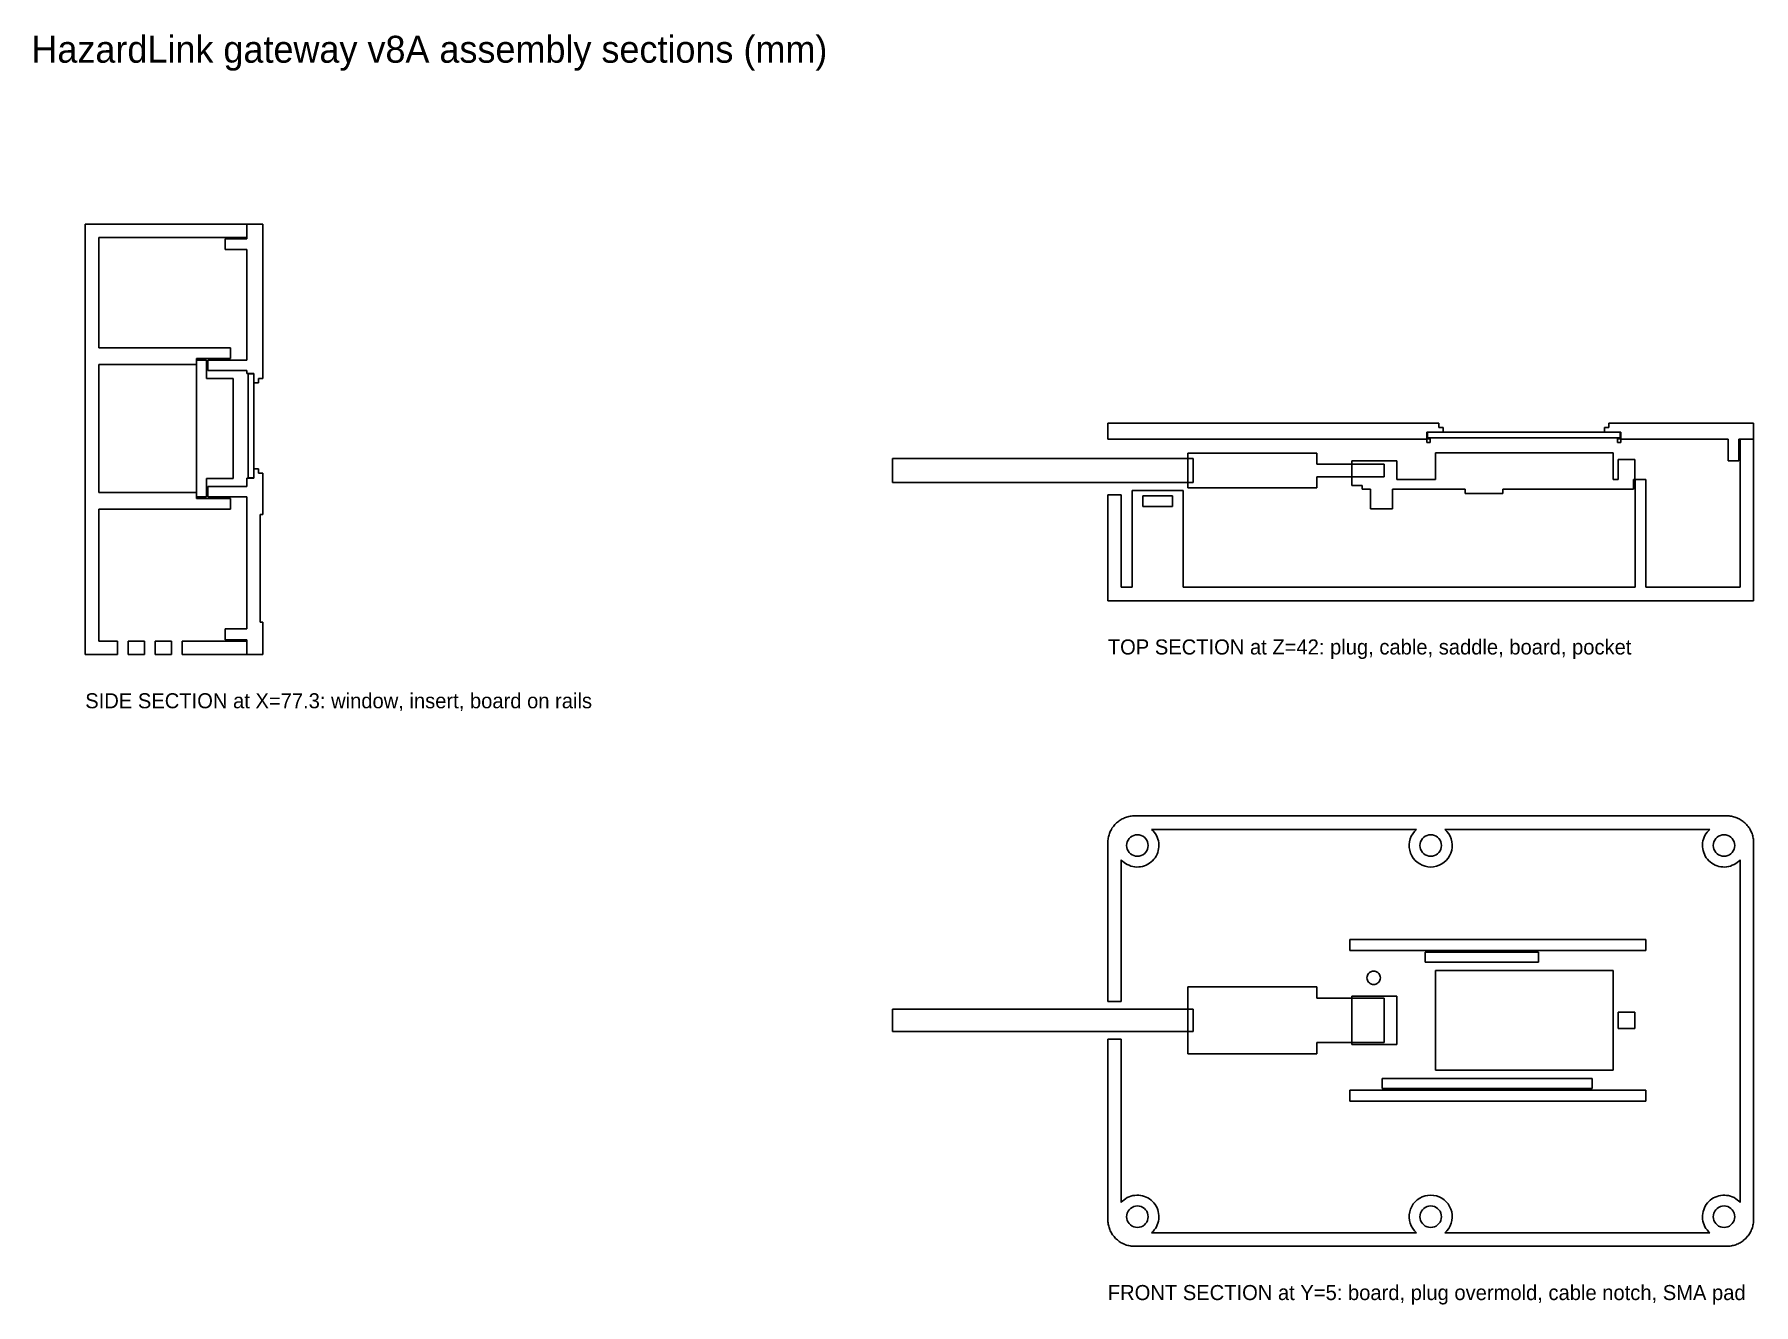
# Model space of a CAD drawing. Header units: metres. Extents: x 1 to 320, y -231 to 5.
import ezdxf

# ---------------------------------------------------------------- set-up
doc = ezdxf.new("R2010")
doc.units = ezdxf.units.M
for name, color, linetype in [('OUTLINE', 7, 'Continuous'), ('REF', 8, 'Continuous'), ('TEXT', 3, 'Continuous')]:
    doc.layers.add(name, color=color, linetype=linetype)

msp = doc.modelspace()

# ---------------------------------------------------------------- linework, layer by layer
at = {"layer": 'OUTLINE'}
for p, q in [((10, -30), (40, -30)), ((10, -110), (10, -30)), ((40, -30), (40, -32.5)), ((40, -30), (43, -30)), ((40, -32.75), (40, -30)), ((43, -30), (43, -58.7)), ((12.5, -32.5), (12.5, -53)), ((40, -32.5), (12.5, -32.5)), ((36, -32.75), (40, -32.75)), ((36, -34.75), (36, -32.75)), ((40, -34.75), (36, -34.75)), ((40, -55.3), (40, -34.75)), ((12.5, -53), (37, -53)), ((37, -53), (37, -55)), ((12.5, -56.1), (12.5, -79.9)), ((30.7, -56.1), (12.5, -56.1)), ((30.7, -55), (30.7, -56.1)), ((37, -55), (30.7, -55)), ((32.8, -55.3), (40, -55.3)), ((32.8, -57.2), (32.8, -55.3)), ((40, -57.2), (32.8, -57.2)), ((40, -57.75), (40, -57.2)), ((41.3, -57.75), (40, -57.75)), ((41.3, -59.5), (41.3, -57.75)), ((42.2, -59.5), (41.3, -59.5)), ((42.2, -58.7), (42.2, -59.5)), ((43, -58.7), (42.2, -58.7)), ((200, -67), (261.5, -67)), ((200, -70), (200, -67)), ((261.5, -67), (261.5, -67.8)), ((293.1, -67.8), (293.1, -67)), ((293.1, -67), (320, -67)), ((320, -67), (320, -70)), ((259.3, -70), (200, -70)), ((259.3, -68.7), (259.3, -69.9)), ((262.3, -68.7), (259.3, -68.7)), ((259.3, -69.9), (259.9, -69.9)), ((259.3, -70.6), (259.3, -70)), ((259.9, -69.9), (259.9, -70.6)), ((261.5, -67.8), (262.3, -67.8)), ((262.3, -67.8), (262.3, -68.7)), ((292.3, -67.8), (293.1, -67.8)), ((292.3, -68.7), (292.3, -67.8)), ((295.3, -68.7), (292.3, -68.7)), ((294.7, -69.9), (295.3, -69.9)), ((294.7, -70.6), (294.7, -69.9)), ((295.3, -69.9), (295.3, -68.7)), ((295.3, -70), (295.3, -70.6)), ((315.25, -70), (295.3, -70)), ((315.25, -74), (315.25, -70)), ((317.25, -70), (317.25, -74)), ((320, -70), (317.25, -70)), ((317.5, -70), (320, -70)), ((317.5, -97.5), (317.5, -70)), ((320, -70), (320, -100)), ((259.9, -70.6), (259.3, -70.6)), ((295.3, -70.6), (294.7, -70.6)), ((41.3, -75.5), (42.2, -75.5)), ((41.3, -77.25), (41.3, -75.5)), ((42.2, -75.5), (42.2, -76.3)), ((42.2, -76.3), (43, -76.3)), ((43, -76.3), (43, -84)), ((317.25, -74), (315.25, -74)), ((32.8, -78.8), (40, -78.8)), ((32.8, -80.7), (32.8, -78.8)), ((40, -77.25), (41.3, -77.25)), ((40, -78.8), (40, -77.25)), ((204.5, -79.5), (214, -79.5)), ((204.5, -97.5), (204.5, -79.5)), ((214, -79.5), (214, -97.5)), ((298, -77.5), (300, -77.5)), ((298, -97.5), (298, -77.5)), ((300, -77.5), (300, -97.5)), ((12.5, -79.9), (30.7, -79.9)), ((12.5, -83), (12.5, -107.5)), ((37, -83), (12.5, -83)), ((30.7, -79.9), (30.7, -81)), ((30.7, -81), (37, -81)), ((40, -80.7), (32.8, -80.7)), ((37, -81), (37, -83)), ((40, -105.25), (40, -80.7)), ((200, -80.3), (202.5, -80.3)), ((200, -100), (200, -80.3)), ((202.5, -80.3), (202.5, -97.5)), ((212, -80.5), (206.5, -80.5)), ((206.5, -80.5), (206.5, -82.5)), ((206.5, -82.5), (212, -82.5)), ((212, -82.5), (212, -80.5)), ((42.5, -84), (42.5, -104)), ((43, -84), (42.5, -84)), ((202.5, -97.5), (204.5, -97.5)), ((214, -97.5), (298, -97.5)), ((300, -97.5), (317.5, -97.5)), ((320, -100), (200, -100)), ((36, -105.25), (40, -105.25)), ((36, -107.25), (36, -105.25)), ((42.5, -104), (43, -104)), ((43, -104), (43, -110)), ((12.5, -107.5), (16, -107.5)), ((16, -107.5), (16, -110)), ((18, -107.5), (21, -107.5)), ((18, -110), (18, -107.5)), ((21, -107.5), (21, -110)), ((23, -107.5), (26, -107.5)), ((23, -110), (23, -107.5)), ((26, -107.5), (26, -110)), ((28, -107.5), (40, -107.5)), ((28, -110), (28, -107.5)), ((40, -107.25), (36, -107.25)), ((40, -110), (40, -107.25)), ((40, -107.5), (40, -110)), ((16, -110), (10, -110)), ((21, -110), (18, -110)), ((26, -110), (23, -110)), ((40, -110), (28, -110)), ((43, -110), (40, -110)), ((315, -140), (205, -140)), ((208.15, -142.5), (257.35, -142.5)), ((262.65, -142.5), (311.85, -142.5)), ((200, -145), (200, -174.5)), ((320, -215), (320, -145)), ((202.5, -174.5), (202.5, -148.15)), ((317.5, -148.15), (317.5, -211.85)), ((300, -163), (245, -163)), ((245, -163), (245, -165)), ((245, -165), (300, -165)), ((280, -165.3), (259, -165.3)), ((259, -165.3), (259, -167.2)), ((280, -167.2), (280, -165.3)), ((300, -165), (300, -163)), ((259, -167.2), (280, -167.2)), ((200, -174.5), (202.5, -174.5)), ((200, -181.5), (200, -215)), ((202.5, -181.5), (200, -181.5)), ((202.5, -211.85), (202.5, -181.5)), ((300, -191), (245, -191)), ((245, -191), (245, -193)), ((290, -188.8), (251, -188.8)), ((251, -188.8), (251, -190.7)), ((251, -190.7), (290, -190.7)), ((290, -190.7), (290, -188.8)), ((300, -193), (300, -191)), ((245, -193), (300, -193)), ((205, -220), (315, -220)), ((257.35, -217.5), (208.15, -217.5)), ((311.85, -217.5), (262.65, -217.5))]:
    msp.add_line(p, q, dxfattribs=at)
for points in [[(200, -145), (200, -144.78), (200.02, -144.56), (200.04, -144.35), (200.08, -144.13), (200.12, -143.92), (200.17, -143.71), (200.23, -143.5), (200.3, -143.29), (200.38, -143.09), (200.47, -142.89), (200.56, -142.69), (200.67, -142.5), (200.78, -142.31), (200.9, -142.13), (201.03, -141.96), (201.17, -141.79), (201.31, -141.62), (201.46, -141.46), (201.62, -141.31), (201.79, -141.17), (201.96, -141.03), (202.13, -140.9), (202.31, -140.78), (202.5, -140.67), (202.69, -140.56), (202.89, -140.47), (203.09, -140.38), (203.29, -140.3), (203.5, -140.23), (203.71, -140.17), (203.92, -140.12), (204.13, -140.08), (204.35, -140.04), (204.56, -140.02), (204.78, -140), (205, -140)], [(315, -140), (315.22, -140), (315.44, -140.02), (315.65, -140.04), (315.87, -140.08), (316.08, -140.12), (316.29, -140.17), (316.5, -140.23), (316.71, -140.3), (316.91, -140.38), (317.11, -140.47), (317.31, -140.56), (317.5, -140.67), (317.69, -140.78), (317.87, -140.9), (318.04, -141.03), (318.21, -141.17), (318.38, -141.31), (318.54, -141.46), (318.69, -141.62), (318.83, -141.79), (318.97, -141.96), (319.1, -142.13), (319.22, -142.31), (319.33, -142.5), (319.44, -142.69), (319.53, -142.89), (319.62, -143.09), (319.7, -143.29), (319.77, -143.5), (319.83, -143.71), (319.88, -143.92), (319.92, -144.13), (319.96, -144.35), (319.98, -144.56), (320, -144.78), (320, -145)], [(208.15, -142.5), (208.41, -142.75), (208.64, -143.03), (208.85, -143.32), (209.04, -143.63), (209.19, -143.96), (209.32, -144.3), (209.41, -144.66), (209.47, -145.01), (209.5, -145.37), (209.49, -145.74), (209.45, -146.1), (209.38, -146.45), (209.28, -146.8), (209.15, -147.14), (208.98, -147.46), (208.79, -147.77), (208.57, -148.06), (208.33, -148.33), (208.06, -148.57), (207.77, -148.79), (207.46, -148.98), (207.14, -149.15), (206.8, -149.28), (206.45, -149.38), (206.1, -149.45), (205.74, -149.49), (205.37, -149.5), (205.01, -149.47), (204.66, -149.41), (204.3, -149.32), (203.96, -149.19), (203.63, -149.04), (203.32, -148.85), (203.03, -148.64), (202.75, -148.41), (202.5, -148.15)], [(205.5, -143.5), (205.85, -143.53), (206.18, -143.62), (206.5, -143.77), (206.79, -143.97), (207.03, -144.21), (207.23, -144.5), (207.38, -144.82), (207.47, -145.15), (207.5, -145.5), (207.47, -145.85), (207.38, -146.18), (207.23, -146.5), (207.03, -146.79), (206.79, -147.03), (206.5, -147.23), (206.18, -147.38), (205.85, -147.47), (205.5, -147.5), (205.15, -147.47), (204.82, -147.38), (204.5, -147.23), (204.21, -147.03), (203.97, -146.79), (203.77, -146.5), (203.62, -146.18), (203.53, -145.85), (203.5, -145.5), (203.53, -145.15), (203.62, -144.82), (203.77, -144.5), (203.97, -144.21), (204.21, -143.97), (204.5, -143.77), (204.82, -143.62), (205.15, -143.53), (205.5, -143.5)], [(262.65, -142.5), (263.02, -142.88), (263.35, -143.31), (263.61, -143.78), (263.81, -144.28), (263.94, -144.8), (264, -145.33), (263.98, -145.87), (263.9, -146.4), (263.74, -146.91), (263.52, -147.4), (263.23, -147.86), (262.89, -148.27), (262.49, -148.63), (262.05, -148.94), (261.57, -149.18), (261.06, -149.36), (260.54, -149.46), (260, -149.5), (259.46, -149.46), (258.94, -149.36), (258.43, -149.18), (257.95, -148.94), (257.51, -148.63), (257.11, -148.27), (256.77, -147.86), (256.48, -147.4), (256.26, -146.91), (256.1, -146.4), (256.02, -145.87), (256, -145.33), (256.06, -144.8), (256.19, -144.28), (256.39, -143.78), (256.65, -143.31), (256.98, -142.88), (257.35, -142.5)], [(260, -143.5), (260.35, -143.53), (260.68, -143.62), (261, -143.77), (261.29, -143.97), (261.53, -144.21), (261.73, -144.5), (261.88, -144.82), (261.97, -145.15), (262, -145.5), (261.97, -145.85), (261.88, -146.18), (261.73, -146.5), (261.53, -146.79), (261.29, -147.03), (261, -147.23), (260.68, -147.38), (260.35, -147.47), (260, -147.5), (259.65, -147.47), (259.32, -147.38), (259, -147.23), (258.71, -147.03), (258.47, -146.79), (258.27, -146.5), (258.12, -146.18), (258.03, -145.85), (258, -145.5), (258.03, -145.15), (258.12, -144.82), (258.27, -144.5), (258.47, -144.21), (258.71, -143.97), (259, -143.77), (259.32, -143.62), (259.65, -143.53), (260, -143.5)], [(317.5, -148.15), (317.25, -148.41), (316.97, -148.64), (316.68, -148.85), (316.37, -149.04), (316.04, -149.19), (315.7, -149.32), (315.34, -149.41), (314.99, -149.47), (314.63, -149.5), (314.26, -149.49), (313.9, -149.45), (313.55, -149.38), (313.2, -149.28), (312.86, -149.15), (312.54, -148.98), (312.23, -148.79), (311.94, -148.57), (311.67, -148.33), (311.43, -148.06), (311.21, -147.77), (311.02, -147.46), (310.85, -147.14), (310.72, -146.8), (310.62, -146.45), (310.55, -146.1), (310.51, -145.74), (310.5, -145.37), (310.53, -145.01), (310.59, -144.66), (310.68, -144.3), (310.81, -143.96), (310.96, -143.63), (311.15, -143.32), (311.36, -143.03), (311.59, -142.75), (311.85, -142.5)], [(314.5, -143.5), (314.85, -143.53), (315.18, -143.62), (315.5, -143.77), (315.79, -143.97), (316.03, -144.21), (316.23, -144.5), (316.38, -144.82), (316.47, -145.15), (316.5, -145.5), (316.47, -145.85), (316.38, -146.18), (316.23, -146.5), (316.03, -146.79), (315.79, -147.03), (315.5, -147.23), (315.18, -147.38), (314.85, -147.47), (314.5, -147.5), (314.15, -147.47), (313.82, -147.38), (313.5, -147.23), (313.21, -147.03), (312.97, -146.79), (312.77, -146.5), (312.62, -146.18), (312.53, -145.85), (312.5, -145.5), (312.53, -145.15), (312.62, -144.82), (312.77, -144.5), (312.97, -144.21), (313.21, -143.97), (313.5, -143.77), (313.82, -143.62), (314.15, -143.53), (314.5, -143.5)], [(249.4, -168.85), (249.62, -168.87), (249.83, -168.93), (250.03, -169.02), (250.2, -169.14), (250.36, -169.3), (250.48, -169.47), (250.57, -169.67), (250.63, -169.88), (250.65, -170.1), (250.63, -170.32), (250.57, -170.53), (250.48, -170.72), (250.36, -170.9), (250.2, -171.06), (250.03, -171.18), (249.83, -171.27), (249.62, -171.33), (249.4, -171.35), (249.18, -171.33), (248.97, -171.27), (248.78, -171.18), (248.6, -171.06), (248.44, -170.9), (248.32, -170.72), (248.23, -170.53), (248.17, -170.32), (248.15, -170.1), (248.17, -169.88), (248.23, -169.67), (248.32, -169.47), (248.44, -169.3), (248.6, -169.14), (248.78, -169.02), (248.97, -168.93), (249.18, -168.87), (249.4, -168.85)], [(202.5, -211.85), (202.75, -211.59), (203.03, -211.36), (203.32, -211.15), (203.63, -210.96), (203.96, -210.81), (204.3, -210.68), (204.66, -210.59), (205.01, -210.53), (205.37, -210.5), (205.74, -210.51), (206.1, -210.55), (206.45, -210.62), (206.8, -210.72), (207.14, -210.85), (207.46, -211.02), (207.77, -211.21), (208.06, -211.43), (208.33, -211.67), (208.57, -211.94), (208.79, -212.23), (208.98, -212.54), (209.15, -212.86), (209.28, -213.2), (209.38, -213.55), (209.45, -213.9), (209.49, -214.26), (209.5, -214.63), (209.47, -214.99), (209.41, -215.34), (209.32, -215.7), (209.19, -216.04), (209.04, -216.37), (208.85, -216.68), (208.64, -216.97), (208.41, -217.25), (208.15, -217.5)], [(257.35, -217.5), (256.98, -217.12), (256.65, -216.69), (256.39, -216.22), (256.19, -215.72), (256.06, -215.2), (256, -214.67), (256.02, -214.13), (256.1, -213.6), (256.26, -213.09), (256.48, -212.6), (256.77, -212.14), (257.11, -211.73), (257.51, -211.37), (257.95, -211.06), (258.43, -210.82), (258.94, -210.64), (259.46, -210.54), (260, -210.5), (260.54, -210.54), (261.06, -210.64), (261.57, -210.82), (262.05, -211.06), (262.49, -211.37), (262.89, -211.73), (263.23, -212.14), (263.52, -212.6), (263.74, -213.09), (263.9, -213.6), (263.98, -214.13), (264, -214.67), (263.94, -215.2), (263.81, -215.72), (263.61, -216.22), (263.35, -216.69), (263.02, -217.12), (262.65, -217.5)], [(311.85, -217.5), (311.59, -217.25), (311.36, -216.97), (311.15, -216.68), (310.96, -216.37), (310.81, -216.04), (310.68, -215.7), (310.59, -215.34), (310.53, -214.99), (310.5, -214.63), (310.51, -214.26), (310.55, -213.9), (310.62, -213.55), (310.72, -213.2), (310.85, -212.86), (311.02, -212.54), (311.21, -212.23), (311.43, -211.94), (311.67, -211.67), (311.94, -211.43), (312.23, -211.21), (312.54, -211.02), (312.86, -210.85), (313.2, -210.72), (313.55, -210.62), (313.9, -210.55), (314.26, -210.51), (314.63, -210.5), (314.99, -210.53), (315.34, -210.59), (315.7, -210.68), (316.04, -210.81), (316.37, -210.96), (316.68, -211.15), (316.97, -211.36), (317.25, -211.59), (317.5, -211.85)], [(205.5, -212.5), (205.85, -212.53), (206.18, -212.62), (206.5, -212.77), (206.79, -212.97), (207.03, -213.21), (207.23, -213.5), (207.38, -213.82), (207.47, -214.15), (207.5, -214.5), (207.47, -214.85), (207.38, -215.18), (207.23, -215.5), (207.03, -215.79), (206.79, -216.03), (206.5, -216.23), (206.18, -216.38), (205.85, -216.47), (205.5, -216.5), (205.15, -216.47), (204.82, -216.38), (204.5, -216.23), (204.21, -216.03), (203.97, -215.79), (203.77, -215.5), (203.62, -215.18), (203.53, -214.85), (203.5, -214.5), (203.53, -214.15), (203.62, -213.82), (203.77, -213.5), (203.97, -213.21), (204.21, -212.97), (204.5, -212.77), (204.82, -212.62), (205.15, -212.53), (205.5, -212.5)], [(260, -212.5), (260.35, -212.53), (260.68, -212.62), (261, -212.77), (261.29, -212.97), (261.53, -213.21), (261.73, -213.5), (261.88, -213.82), (261.97, -214.15), (262, -214.5), (261.97, -214.85), (261.88, -215.18), (261.73, -215.5), (261.53, -215.79), (261.29, -216.03), (261, -216.23), (260.68, -216.38), (260.35, -216.47), (260, -216.5), (259.65, -216.47), (259.32, -216.38), (259, -216.23), (258.71, -216.03), (258.47, -215.79), (258.27, -215.5), (258.12, -215.18), (258.03, -214.85), (258, -214.5), (258.03, -214.15), (258.12, -213.82), (258.27, -213.5), (258.47, -213.21), (258.71, -212.97), (259, -212.77), (259.32, -212.62), (259.65, -212.53), (260, -212.5)], [(314.5, -212.5), (314.85, -212.53), (315.18, -212.62), (315.5, -212.77), (315.79, -212.97), (316.03, -213.21), (316.23, -213.5), (316.38, -213.82), (316.47, -214.15), (316.5, -214.5), (316.47, -214.85), (316.38, -215.18), (316.23, -215.5), (316.03, -215.79), (315.79, -216.03), (315.5, -216.23), (315.18, -216.38), (314.85, -216.47), (314.5, -216.5), (314.15, -216.47), (313.82, -216.38), (313.5, -216.23), (313.21, -216.03), (312.97, -215.79), (312.77, -215.5), (312.62, -215.18), (312.53, -214.85), (312.5, -214.5), (312.53, -214.15), (312.62, -213.82), (312.77, -213.5), (312.97, -213.21), (313.21, -212.97), (313.5, -212.77), (313.82, -212.62), (314.15, -212.53), (314.5, -212.5)], [(205, -220), (204.78, -220), (204.56, -219.98), (204.35, -219.96), (204.13, -219.92), (203.92, -219.88), (203.71, -219.83), (203.5, -219.77), (203.29, -219.7), (203.09, -219.62), (202.89, -219.53), (202.69, -219.44), (202.5, -219.33), (202.31, -219.22), (202.13, -219.1), (201.96, -218.97), (201.79, -218.83), (201.62, -218.69), (201.46, -218.54), (201.31, -218.38), (201.17, -218.21), (201.03, -218.04), (200.9, -217.87), (200.78, -217.69), (200.67, -217.5), (200.56, -217.31), (200.47, -217.11), (200.38, -216.91), (200.3, -216.71), (200.23, -216.5), (200.17, -216.29), (200.12, -216.08), (200.08, -215.87), (200.04, -215.65), (200.02, -215.44), (200, -215.22), (200, -215)], [(320, -215), (320, -215.22), (319.98, -215.44), (319.96, -215.65), (319.92, -215.87), (319.88, -216.08), (319.83, -216.29), (319.77, -216.5), (319.7, -216.71), (319.62, -216.91), (319.53, -217.11), (319.44, -217.31), (319.33, -217.5), (319.22, -217.69), (319.1, -217.87), (318.97, -218.04), (318.83, -218.21), (318.69, -218.38), (318.54, -218.54), (318.38, -218.69), (318.21, -218.83), (318.04, -218.97), (317.87, -219.1), (317.69, -219.22), (317.5, -219.33), (317.31, -219.44), (317.11, -219.53), (316.91, -219.62), (316.71, -219.7), (316.5, -219.77), (316.29, -219.83), (316.08, -219.88), (315.87, -219.92), (315.65, -219.96), (315.44, -219.98), (315.22, -220), (315, -220)]]:
    msp.add_lwpolyline(points, dxfattribs=at)
at = {"layer": 'REF'}
for p, q in [((30.7, -55.3), (32.5, -55.3)), ((30.7, -80.7), (30.7, -55.3)), ((32.5, -55.3), (32.5, -58.72)), ((32.5, -58.72), (37.5, -58.72)), ((37.5, -58.72), (37.5, -77.28)), ((40.3, -57.85), (41.3, -57.85)), ((40.3, -77.15), (40.3, -57.85)), ((41.3, -57.85), (41.3, -77.15)), ((259.4, -68.7), (295.2, -68.7)), ((259.4, -69.7), (259.4, -68.7)), ((295.2, -69.7), (259.4, -69.7)), ((295.2, -68.7), (295.2, -69.7)), ((214.85, -72.55), (238.85, -72.55)), ((214.85, -79.05), (214.85, -72.55)), ((238.85, -72.55), (238.85, -74.6)), ((260.9, -72.5), (293.9, -72.5)), ((260.9, -77.5), (260.9, -72.5)), ((293.9, -72.5), (293.9, -77.5)), ((160, -73.55), (215.85, -73.55)), ((160, -78.05), (160, -73.55)), ((215.85, -73.55), (215.85, -78.05)), ((238.85, -74.6), (251.35, -74.6)), ((245.35, -74), (253.7, -74)), ((245.35, -78.58), (245.35, -74)), ((251.35, -74.6), (251.35, -77)), ((253.7, -74), (253.7, -77.5)), ((294.85, -73.74), (297.95, -73.74)), ((294.85, -77.5), (294.85, -73.74)), ((297.95, -73.74), (297.95, -77.5)), ((32.5, -77.28), (32.5, -80.7)), ((37.5, -77.28), (32.5, -77.28)), ((41.3, -77.15), (40.3, -77.15)), ((215.85, -78.05), (160, -78.05)), ((238.85, -79.05), (214.85, -79.05)), ((238.85, -77), (238.85, -79.05)), ((251.35, -77), (238.85, -77)), ((247.27, -78.58), (245.35, -78.58)), ((247.27, -79.3), (247.27, -78.58)), ((248.8, -79.3), (247.27, -79.3)), ((248.8, -82.9), (248.8, -79.3)), ((252.9, -79.3), (252.9, -82.9)), ((266.4, -79.3), (252.9, -79.3)), ((253.7, -77.5), (260.9, -77.5)), ((266.4, -80.1), (266.4, -79.3)), ((273.4, -79.3), (273.4, -80.1)), ((297.69, -79.3), (273.4, -79.3)), ((293.9, -77.5), (294.85, -77.5)), ((297.69, -77.5), (297.69, -79.3)), ((297.95, -77.5), (297.69, -77.5)), ((32.5, -80.7), (30.7, -80.7)), ((252.9, -82.9), (248.8, -82.9)), ((273.4, -80.1), (266.4, -80.1)), ((293.9, -168.72), (260.9, -168.72)), ((260.9, -168.72), (260.9, -187.28)), ((293.9, -187.28), (293.9, -168.72)), ((238.85, -171.8), (214.85, -171.8)), ((214.85, -171.8), (214.85, -184.2)), ((238.85, -173.9), (238.85, -171.8)), ((251.35, -173.9), (238.85, -173.9)), ((253.7, -173.53), (245.35, -173.53)), ((245.35, -173.53), (245.35, -182.47)), ((251.35, -182.1), (251.35, -173.9)), ((253.7, -182.47), (253.7, -173.53)), ((215.85, -175.9), (160, -175.9)), ((160, -175.9), (160, -180.1)), ((215.85, -180.1), (215.85, -175.9)), ((297.95, -176.5), (294.85, -176.5)), ((294.85, -176.5), (294.85, -179.5)), ((297.95, -179.5), (297.95, -176.5)), ((160, -180.1), (215.85, -180.1)), ((294.85, -179.5), (297.95, -179.5)), ((214.85, -184.2), (238.85, -184.2)), ((238.85, -182.1), (251.35, -182.1)), ((238.85, -184.2), (238.85, -182.1)), ((245.35, -182.47), (253.7, -182.47)), ((260.9, -187.28), (293.9, -187.28))]:
    msp.add_line(p, q, dxfattribs=at)

# ---------------------------------------------------------------- texts
at = {"layer": 'TEXT'}
for s, height, p in [('HazardLink gateway v8A assembly sections (mm)', 5, (0, 0)), ('TOP SECTION at Z=42: plug, cable, saddle, board, pocket', 2.8, (200, -110)), ('SIDE SECTION at X=77.3: window, insert, board on rails', 2.8, (10, -120)), ('FRONT SECTION at Y=5: board, plug overmold, cable notch, SMA pad', 2.8, (200, -230))]:
    msp.add_text(s, height=height, dxfattribs=at).set_placement(p)

doc.saveas('drawing.dxf')
